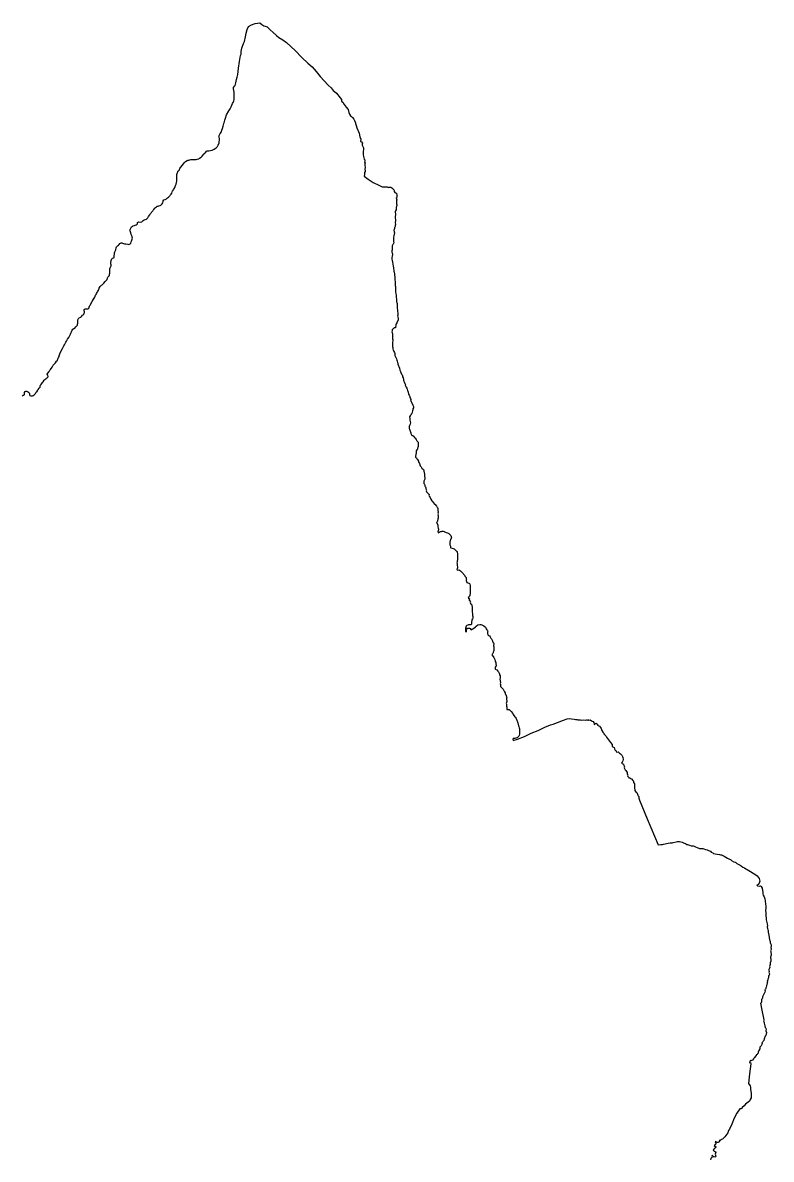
# Model space of a CAD drawing. Extents: x -74 to -34.8, y -33.8 to 5.3.
# Drawn here: x -52.273 to -49.876, y 0.797 to 4.437 of the extents above; entities that cross this region are included whole.
import ezdxf

# ---------------------------------------------------------------- set-up
doc = ezdxf.new("R2010")
doc.units = 0
doc.header["$LTSCALE"] = 2
doc.layers.add('UFEBRASIL', color=7, linetype='Continuous')

msp = doc.modelspace()

# ---------------------------------------------------------------- linework, layer by layer
at = {"layer": 'UFEBRASIL'}
msp.add_lwpolyline([(-52.2744, 3.2423), (-52.2717, 3.2436), (-52.2692, 3.2443), (-52.2671, 3.2465), (-52.2671, 3.2501), (-52.2669, 3.2529), (-52.2646, 3.2556), (-52.2624, 3.2563), (-52.2601, 3.2562), (-52.2579, 3.2556), (-52.2542, 3.2535), (-52.2517, 3.2512), (-52.2506, 3.248), (-52.2509, 3.245), (-52.2496, 3.243), (-52.2465, 3.2417), (-52.2416, 3.2423), (-52.2387, 3.2433), (-52.2362, 3.2446), (-52.2339, 3.2469), (-52.2318, 3.2493), (-52.2293, 3.2531), (-52.2275, 3.255), (-52.2242, 3.2597), (-52.2228, 3.2619), (-52.2196, 3.2659), (-52.2172, 3.2692), (-52.2172, 3.2728), (-52.2158, 3.2754), (-52.2135, 3.2778), (-52.2094, 3.2845), (-52.2077, 3.2865), (-52.2035, 3.292), (-52.2023, 3.2942), (-52.1986, 3.2959), (-52.1961, 3.2986), (-52.1942, 3.2998), (-52.1921, 3.3014), (-52.1913, 3.304), (-52.1928, 3.3079), (-52.1945, 3.3114), (-52.1932, 3.3141), (-52.1917, 3.3159), (-52.1892, 3.3182), (-52.1876, 3.3202), (-52.1856, 3.3241), (-52.1837, 3.3262), (-52.1787, 3.3333), (-52.1756, 3.3395), (-52.174, 3.3415), (-52.1721, 3.3429), (-52.1681, 3.347), (-52.1646, 3.3524), (-52.1628, 3.3541), (-52.1592, 3.3623), (-52.1576, 3.3648), (-52.1565, 3.3679), (-52.1559, 3.3704), (-52.1546, 3.3735), (-52.1539, 3.3763), (-52.1515, 3.3815), (-52.1448, 3.3939), (-52.1412, 3.402), (-52.1394, 3.4051), (-52.135, 3.4137), (-52.1325, 3.4168), (-52.1294, 3.4234), (-52.1253, 3.4289), (-52.1213, 3.4371), (-52.1199, 3.439), (-52.1183, 3.4424), (-52.1168, 3.4467), (-52.114, 3.4526), (-52.1119, 3.4551), (-52.1094, 3.4572), (-52.1063, 3.4589), (-52.1022, 3.4624), (-52.0991, 3.4655), (-52.0978, 3.4681), (-52.097, 3.4714), (-52.096, 3.4741), (-52.0965, 3.4781), (-52.096, 3.4825), (-52.0964, 3.485), (-52.0942, 3.4894), (-52.0918, 3.4913), (-52.0865, 3.494), (-52.0842, 3.4956), (-52.0808, 3.4998), (-52.0795, 3.501), (-52.0772, 3.5038), (-52.0757, 3.5063), (-52.0751, 3.5085), (-52.0753, 3.5109), (-52.0763, 3.5144), (-52.076, 3.5187), (-52.073, 3.5204), (-52.0679, 3.5205), (-52.0645, 3.5209), (-52.0614, 3.523), (-52.0597, 3.5261), (-52.0586, 3.5292), (-52.0575, 3.5316), (-52.0561, 3.5334), (-52.0545, 3.5365), (-52.0524, 3.5397), (-52.0503, 3.5445), (-52.0489, 3.5463), (-52.0461, 3.5516), (-52.0435, 3.5551), (-52.0422, 3.5577), (-52.0393, 3.5644), (-52.0375, 3.5664), (-52.0365, 3.5699), (-52.0348, 3.5728), (-52.0328, 3.5748), (-52.0304, 3.5807), (-52.0287, 3.5837), (-52.0279, 3.5863), (-52.0252, 3.5916), (-52.023, 3.5942), (-52.0206, 3.5959), (-52.0185, 3.5978), (-52.0134, 3.603), (-52.0092, 3.6077), (-52.0044, 3.612), (-52.0028, 3.6146), (-52.0011, 3.6198), (-52.0003, 3.622), (-51.998, 3.6239), (-51.9963, 3.6263), (-51.9952, 3.629), (-51.9945, 3.6316), (-51.9938, 3.6351), (-51.9939, 3.6405), (-51.9942, 3.6429), (-51.9938, 3.6468), (-51.9933, 3.6496), (-51.9899, 3.6577), (-51.9898, 3.6615), (-51.9903, 3.6642), (-51.9906, 3.6673), (-51.9893, 3.675), (-51.9869, 3.6806), (-51.985, 3.6829), (-51.982, 3.6836), (-51.9803, 3.6851), (-51.9795, 3.6889), (-51.9789, 3.6966), (-51.9784, 3.6996), (-51.9775, 3.7028), (-51.9751, 3.7099), (-51.9732, 3.7161), (-51.972, 3.7189), (-51.969, 3.7221), (-51.9658, 3.7241), (-51.9639, 3.7261), (-51.962, 3.7292), (-51.9598, 3.7306), (-51.9577, 3.7315), (-51.9554, 3.7314), (-51.9531, 3.731), (-51.9498, 3.7297), (-51.9473, 3.729), (-51.9451, 3.7283), (-51.9422, 3.7282), (-51.9365, 3.7278), (-51.9331, 3.7269), (-51.9306, 3.7272), (-51.9283, 3.7289), (-51.9268, 3.7312), (-51.9253, 3.7345), (-51.9247, 3.7376), (-51.9224, 3.7435), (-51.9215, 3.7468), (-51.922, 3.7497), (-51.9225, 3.752), (-51.925, 3.7587), (-51.9264, 3.7637), (-51.9275, 3.7665), (-51.9291, 3.7697), (-51.9293, 3.7723), (-51.9277, 3.7764), (-51.9243, 3.7834), (-51.9217, 3.7851), (-51.9192, 3.7864), (-51.9153, 3.7875), (-51.9124, 3.7882), (-51.9093, 3.7894), (-51.9066, 3.7911), (-51.9057, 3.7936), (-51.9052, 3.7967), (-51.9018, 3.7988), (-51.894, 3.7985), (-51.8908, 3.7992), (-51.8867, 3.8038), (-51.8842, 3.8052), (-51.8802, 3.807), (-51.8762, 3.8074), (-51.8739, 3.8099), (-51.8723, 3.8122), (-51.8701, 3.816), (-51.866, 3.822), (-51.864, 3.8253), (-51.8603, 3.8294), (-51.8589, 3.8313), (-51.8562, 3.8344), (-51.8547, 3.8366), (-51.8533, 3.8384), (-51.8498, 3.8425), (-51.8479, 3.8445), (-51.8449, 3.8471), (-51.8422, 3.8488), (-51.8389, 3.8497), (-51.8368, 3.8504), (-51.833, 3.8517), (-51.8305, 3.8529), (-51.8273, 3.8555), (-51.8263, 3.8565), (-51.824, 3.8599), (-51.8233, 3.8639), (-51.8229, 3.8667), (-51.8208, 3.8699), (-51.8163, 3.8709), (-51.8128, 3.8732), (-51.8096, 3.8757), (-51.8055, 3.8782), (-51.802, 3.8819), (-51.8003, 3.8844), (-51.7979, 3.8873), (-51.7958, 3.8906), (-51.794, 3.8947), (-51.7931, 3.8974), (-51.7901, 3.902), (-51.789, 3.9034), (-51.7868, 3.9069), (-51.7842, 3.9125), (-51.7834, 3.9159), (-51.7817, 3.9198), (-51.78, 3.9249), (-51.7793, 3.9297), (-51.7789, 3.9351), (-51.7789, 3.9394), (-51.7793, 3.9422), (-51.7792, 3.9454), (-51.779, 3.9481), (-51.7789, 3.9508), (-51.7784, 3.9538), (-51.7776, 3.9571), (-51.7763, 3.9596), (-51.7749, 3.962), (-51.7723, 3.9646), (-51.7712, 3.9666), (-51.7696, 3.9696), (-51.7674, 3.9729), (-51.7614, 3.9806), (-51.7558, 3.9881), (-51.7516, 3.9919), (-51.7465, 3.995), (-51.7436, 3.9965), (-51.7412, 3.9968), (-51.7379, 3.9979), (-51.7345, 3.9985), (-51.7301, 3.9985), (-51.727, 3.9989), (-51.723, 3.9986), (-51.7205, 3.9988), (-51.717, 3.9986), (-51.7139, 3.9993), (-51.7085, 4.001), (-51.7062, 4.0029), (-51.7011, 4.0059), (-51.698, 4.0091), (-51.6924, 4.0153), (-51.6913, 4.0182), (-51.6869, 4.0218), (-51.6856, 4.0252), (-51.6826, 4.0261), (-51.6768, 4.0262), (-51.666, 4.0285), (-51.6595, 4.0322), (-51.6534, 4.0365), (-51.649, 4.0406), (-51.6465, 4.0445), (-51.6442, 4.0516), (-51.6439, 4.0546), (-51.643, 4.0627), (-51.6429, 4.0653), (-51.6442, 4.0711), (-51.6446, 4.0738), (-51.6401, 4.0822), (-51.6362, 4.0869), (-51.635, 4.0923), (-51.633, 4.0976), (-51.631, 4.1052), (-51.6283, 4.1141), (-51.6277, 4.1161), (-51.6261, 4.1243), (-51.6239, 4.1314), (-51.6198, 4.1421), (-51.613, 4.1551), (-51.6085, 4.1613), (-51.6074, 4.1632), (-51.605, 4.1672), (-51.6007, 4.1785), (-51.5989, 4.181), (-51.5971, 4.1862), (-51.5955, 4.1914), (-51.5958, 4.1989), (-51.5954, 4.2099), (-51.5952, 4.214), (-51.5975, 4.2251), (-51.5978, 4.2298), (-51.5945, 4.234), (-51.5921, 4.2353), (-51.5902, 4.2438), (-51.5881, 4.255), (-51.5861, 4.2622), (-51.5836, 4.2712), (-51.5821, 4.2912), (-51.579, 4.313), (-51.5758, 4.3313), (-51.5737, 4.336), (-51.5738, 4.3444), (-51.5712, 4.3554), (-51.5663, 4.3702), (-51.563, 4.377), (-51.5596, 4.3913), (-51.5576, 4.4031), (-51.5542, 4.4147), (-51.5497, 4.4243), (-51.5404, 4.4302), (-51.528, 4.4344), (-51.514, 4.4367), (-51.507, 4.4311), (-51.5006, 4.4264), (-51.496, 4.426), (-51.4904, 4.4231), (-51.4804, 4.4144), (-51.4711, 4.4059), (-51.4602, 4.3961), (-51.4528, 4.3899), (-51.4401, 4.3819), (-51.4277, 4.3736), (-51.4135, 4.3595), (-51.4001, 4.3473), (-51.379, 4.3252), (-51.36, 4.3072), (-51.3461, 4.2953), (-51.3335, 4.2803), (-51.3209, 4.265), (-51.3071, 4.2503), (-51.2943, 4.237), (-51.2847, 4.2287), (-51.2788, 4.2196), (-51.2746, 4.2165), (-51.2686, 4.2109), (-51.2565, 4.1962), (-51.252, 4.1914), (-51.2516, 4.1853), (-51.2473, 4.1818), (-51.2436, 4.1745), (-51.2373, 4.1664), (-51.2309, 4.1588), (-51.229, 4.1495), (-51.2269, 4.1435), (-51.2235, 4.1384), (-51.2203, 4.1363), (-51.2164, 4.1331), (-51.2128, 4.1277), (-51.2103, 4.1232), (-51.2072, 4.1161), (-51.2078, 4.1136), (-51.2054, 4.1076), (-51.2031, 4.1), (-51.1958, 4.083), (-51.1936, 4.0709), (-51.1897, 4.0634), (-51.1908, 4.056), (-51.1879, 4.0556), (-51.1849, 4.0508), (-51.1859, 4.0483), (-51.186, 4.0441), (-51.1834, 4.0406), (-51.1821, 4.0361), (-51.1819, 4.0303), (-51.1825, 4.0245), (-51.1825, 4.0143), (-51.1821, 4.0086), (-51.1797, 4.0001), (-51.1778, 3.9974), (-51.1774, 3.994), (-51.178, 3.9903), (-51.1768, 3.9872), (-51.1777, 3.9843), (-51.1776, 3.9784), (-51.1765, 3.9743), (-51.1771, 3.9663), (-51.1765, 3.9641), (-51.176, 3.9602), (-51.1781, 3.9566), (-51.1786, 3.9529), (-51.1783, 3.9503), (-51.179, 3.9448), (-51.1668, 3.936), (-51.1505, 3.9251), (-51.1328, 3.9163), (-51.1217, 3.911), (-51.1137, 3.9108), (-51.1054, 3.9109), (-51.1019, 3.9094), (-51.0991, 3.9101), (-51.0944, 3.9099), (-51.0911, 3.9081), (-51.0878, 3.9057), (-51.0864, 3.9037), (-51.0844, 3.9017), (-51.0819, 3.8996), (-51.0839, 3.8981), (-51.083, 3.8957), (-51.0811, 3.8925), (-51.0788, 3.8923), (-51.0756, 3.8906), (-51.075, 3.8849), (-51.0743, 3.8812), (-51.0751, 3.8787), (-51.0769, 3.8758), (-51.075, 3.8696), (-51.0764, 3.8659), (-51.0759, 3.8619), (-51.0756, 3.8563), (-51.0749, 3.8533), (-51.0746, 3.8509), (-51.0761, 3.8479), (-51.0769, 3.8456), (-51.077, 3.8428), (-51.0776, 3.8399), (-51.0768, 3.8372), (-51.0792, 3.8342), (-51.0798, 3.832), (-51.0798, 3.8286), (-51.0794, 3.825), (-51.0795, 3.8223), (-51.0804, 3.8154), (-51.0796, 3.8027), (-51.0799, 3.7966), (-51.0797, 3.7906), (-51.0805, 3.7873), (-51.08, 3.7839), (-51.0819, 3.7802), (-51.0828, 3.7782), (-51.0832, 3.7744), (-51.0847, 3.7724), (-51.083, 3.7666), (-51.0825, 3.7642), (-51.0823, 3.7614), (-51.0833, 3.7593), (-51.0844, 3.7543), (-51.0859, 3.7499), (-51.086, 3.7468), (-51.0853, 3.7428), (-51.0859, 3.7396), (-51.0856, 3.7365), (-51.0847, 3.7321), (-51.0863, 3.728), (-51.0882, 3.7265), (-51.0898, 3.7227), (-51.0901, 3.7204), (-51.0901, 3.7163), (-51.0904, 3.7097), (-51.0909, 3.7058), (-51.0908, 3.7021), (-51.0895, 3.6999), (-51.0893, 3.6947), (-51.0898, 3.6894), (-51.0907, 3.6845), (-51.0908, 3.6799), (-51.0903, 3.6757), (-51.0884, 3.6694), (-51.0866, 3.6574), (-51.0854, 3.652), (-51.0843, 3.6414), (-51.0837, 3.6374), (-51.0828, 3.6326), (-51.0813, 3.6182), (-51.0813, 3.6132), (-51.0806, 3.6073), (-51.0803, 3.6), (-51.0803, 3.5955), (-51.0794, 3.5918), (-51.0787, 3.5786), (-51.0789, 3.5742), (-51.0783, 3.5699), (-51.0771, 3.5636), (-51.0766, 3.5587), (-51.076, 3.5503), (-51.0761, 3.5458), (-51.0757, 3.543), (-51.0749, 3.5404), (-51.0742, 3.5374), (-51.0742, 3.5337), (-51.0739, 3.5305), (-51.074, 3.5277), (-51.0736, 3.5222), (-51.0727, 3.5164), (-51.0726, 3.513), (-51.072, 3.5068), (-51.0719, 3.5024), (-51.072, 3.4998), (-51.0724, 3.4969), (-51.0716, 3.4941), (-51.071, 3.4915), (-51.071, 3.4875), (-51.0712, 3.4847), (-51.0741, 3.4782), (-51.0771, 3.4722), (-51.0779, 3.4695), (-51.079, 3.4593), (-51.0833, 3.4598), (-51.0873, 3.4549), (-51.0894, 3.4538), (-51.0903, 3.45), (-51.0906, 3.4468), (-51.0902, 3.4439), (-51.0892, 3.4414), (-51.089, 3.438), (-51.089, 3.4348), (-51.0888, 3.4311), (-51.0891, 3.4284), (-51.0892, 3.4248), (-51.0882, 3.4216), (-51.0881, 3.4178), (-51.0889, 3.4139), (-51.0891, 3.4112), (-51.0885, 3.3999), (-51.0877, 3.3963), (-51.0876, 3.3918), (-51.0871, 3.3884), (-51.0855, 3.3858), (-51.0828, 3.3806), (-51.0816, 3.3774), (-51.0814, 3.3741), (-51.0817, 3.3711), (-51.0798, 3.3685), (-51.0763, 3.3604), (-51.0753, 3.356), (-51.074, 3.3531), (-51.073, 3.3488), (-51.0719, 3.3459), (-51.0714, 3.3428), (-51.0698, 3.3382), (-51.0688, 3.3362), (-51.0666, 3.3304), (-51.0649, 3.3238), (-51.0633, 3.3193), (-51.0625, 3.3162), (-51.06, 3.3114), (-51.0582, 3.3093), (-51.0572, 3.3056), (-51.0567, 3.3025), (-51.0552, 3.2991), (-51.0541, 3.2939), (-51.0535, 3.2917), (-51.0524, 3.2887), (-51.0513, 3.2865), (-51.0492, 3.2815), (-51.0467, 3.2775), (-51.0479, 3.2751), (-51.0458, 3.2725), (-51.0448, 3.27), (-51.043, 3.2663), (-51.0423, 3.2627), (-51.0412, 3.2589), (-51.0402, 3.2564), (-51.0391, 3.254), (-51.038, 3.2469), (-51.0358, 3.2444), (-51.0344, 3.2421), (-51.0334, 3.2391), (-51.033, 3.2361), (-51.0315, 3.2333), (-51.0304, 3.2296), (-51.0307, 3.2273), (-51.0291, 3.224), (-51.0275, 3.2218), (-51.024, 3.2122), (-51.023, 3.2102), (-51.0221, 3.2081), (-51.0221, 3.2033), (-51.0233, 3.1997), (-51.024, 3.1968), (-51.0252, 3.1933), (-51.0255, 3.189), (-51.0264, 3.185), (-51.0288, 3.1832), (-51.0299, 3.1802), (-51.0318, 3.1776), (-51.034, 3.1749), (-51.0332, 3.1687), (-51.0334, 3.1664), (-51.0329, 3.1633), (-51.0321, 3.1596), (-51.0317, 3.1557), (-51.0326, 3.151), (-51.0332, 3.1486), (-51.0345, 3.1463), (-51.0359, 3.1432), (-51.0358, 3.1371), (-51.0346, 3.1345), (-51.0336, 3.1316), (-51.0301, 3.1237), (-51.0298, 3.1215), (-51.029, 3.1192), (-51.0278, 3.1169), (-51.0244, 3.1148), (-51.0224, 3.1134), (-51.0174, 3.1069), (-51.0157, 3.1054), (-51.0134, 3.1024), (-51.0105, 3.0979), (-51.0091, 3.096), (-51.0071, 3.0938), (-51.0068, 3.0915), (-51.0071, 3.0851), (-51.0071, 3.0825), (-51.0066, 3.0794), (-51.0077, 3.0768), (-51.0084, 3.0738), (-51.0087, 3.0714), (-51.0107, 3.0684), (-51.0129, 3.0659), (-51.0126, 3.0624), (-51.0129, 3.0596), (-51.0149, 3.0487), (-51.0148, 3.0455), (-51.0124, 3.0431), (-51.0114, 3.0396), (-51.0088, 3.0375), (-51.006, 3.033), (-51.0054, 3.0305), (-51.004, 3.0286), (-51.0021, 3.0248), (-51.0003, 3.0177), (-50.9969, 3.0139), (-50.9944, 3.0105), (-50.9898, 3.0054), (-50.9889, 3.0033), (-50.9886, 3.0002), (-50.9872, 2.9953), (-50.9867, 2.9926), (-50.9865, 2.9873), (-50.9862, 2.9842), (-50.9854, 2.9795), (-50.9848, 2.977), (-50.9848, 2.9747), (-50.9881, 2.9681), (-50.9884, 2.9656), (-50.9881, 2.961), (-50.9867, 2.9588), (-50.9858, 2.955), (-50.985, 2.9526), (-50.9831, 2.9498), (-50.9823, 2.9471), (-50.9819, 2.9443), (-50.98, 2.9394), (-50.9812, 2.937), (-50.9796, 2.9341), (-50.9764, 2.9307), (-50.9747, 2.9292), (-50.9719, 2.9257), (-50.9722, 2.9224), (-50.9711, 2.92), (-50.9686, 2.9161), (-50.966, 2.9106), (-50.9629, 2.9054), (-50.9597, 2.9023), (-50.9572, 2.8991), (-50.9539, 2.8953), (-50.9519, 2.8933), (-50.9483, 2.8888), (-50.9466, 2.8863), (-50.9444, 2.8842), (-50.9438, 2.8807), (-50.9433, 2.8736), (-50.9426, 2.8712), (-50.9423, 2.8689), (-50.9433, 2.8664), (-50.9425, 2.8634), (-50.9432, 2.8608), (-50.9426, 2.8582), (-50.9424, 2.8542), (-50.9429, 2.8511), (-50.9439, 2.8474), (-50.9442, 2.8451), (-50.9447, 2.8429), (-50.9446, 2.8401), (-50.9455, 2.838), (-50.9475, 2.8362), (-50.9439, 2.8289), (-50.9433, 2.8219), (-50.9421, 2.8178), (-50.9414, 2.8145), (-50.9417, 2.8126), (-50.9426, 2.8096), (-50.9439, 2.8077), (-50.9423, 2.8034), (-50.9398, 2.8051), (-50.9353, 2.807), (-50.9319, 2.8074), (-50.9293, 2.8081), (-50.927, 2.8083), (-50.9239, 2.8073), (-50.922, 2.806), (-50.9187, 2.8054), (-50.9167, 2.8043), (-50.9132, 2.8028), (-50.911, 2.8016), (-50.9082, 2.8009), (-50.9058, 2.7986), (-50.902, 2.7946), (-50.9006, 2.7914), (-50.9001, 2.7886), (-50.9006, 2.7857), (-50.9034, 2.7803), (-50.9047, 2.7782), (-50.9055, 2.7735), (-50.9049, 2.7701), (-50.9049, 2.7675), (-50.9054, 2.7649), (-50.9046, 2.7627), (-50.9031, 2.7601), (-50.9033, 2.7563), (-50.9018, 2.7547), (-50.8943, 2.7532), (-50.8912, 2.7521), (-50.8888, 2.7498), (-50.8869, 2.7476), (-50.885, 2.7456), (-50.8831, 2.744), (-50.8818, 2.7414), (-50.8811, 2.7353), (-50.8809, 2.7303), (-50.8803, 2.7248), (-50.8805, 2.7179), (-50.8815, 2.7125), (-50.8817, 2.7099), (-50.8825, 2.7069), (-50.882, 2.7045), (-50.8816, 2.6982), (-50.881, 2.6944), (-50.8811, 2.6907), (-50.8815, 2.6881), (-50.8827, 2.6858), (-50.8803, 2.6839), (-50.8769, 2.6841), (-50.8741, 2.683), (-50.8711, 2.6814), (-50.8687, 2.6795), (-50.8629, 2.6722), (-50.8611, 2.6707), (-50.8586, 2.6673), (-50.8568, 2.6641), (-50.8549, 2.6622), (-50.8532, 2.6596), (-50.8525, 2.6571), (-50.8514, 2.6551), (-50.8529, 2.6527), (-50.8531, 2.6503), (-50.8522, 2.6467), (-50.8505, 2.6441), (-50.8473, 2.6425), (-50.8445, 2.642), (-50.8425, 2.6408), (-50.841, 2.6387), (-50.8403, 2.6344), (-50.8406, 2.6321), (-50.8405, 2.6254), (-50.8407, 2.6175), (-50.8405, 2.6112), (-50.8414, 2.6014), (-50.8434, 2.5989), (-50.8453, 2.5969), (-50.8461, 2.5941), (-50.8432, 2.5941), (-50.8427, 2.5911), (-50.8437, 2.5884), (-50.8429, 2.5862), (-50.8405, 2.5854), (-50.8414, 2.583), (-50.8396, 2.5816), (-50.8398, 2.5791), (-50.8389, 2.5764), (-50.8358, 2.5743), (-50.8348, 2.5706), (-50.8336, 2.5648), (-50.8333, 2.5604), (-50.8339, 2.5553), (-50.8324, 2.5384), (-50.8316, 2.5354), (-50.8315, 2.5332), (-50.832, 2.53), (-50.833, 2.5271), (-50.8344, 2.5243), (-50.8347, 2.5196), (-50.836, 2.5176), (-50.8363, 2.514), (-50.8362, 2.5103), (-50.8372, 2.5082), (-50.8396, 2.508), (-50.8431, 2.5083), (-50.8458, 2.508), (-50.8479, 2.5068), (-50.851, 2.5059), (-50.8529, 2.5041), (-50.8536, 2.5012), (-50.8554, 2.4974), (-50.8552, 2.495), (-50.8549, 2.4907), (-50.8548, 2.49), (-50.8547, 2.4869), (-50.8521, 2.4861), (-50.8517, 2.4922), (-50.851, 2.4948), (-50.8482, 2.4973), (-50.8447, 2.498), (-50.8421, 2.4974), (-50.8396, 2.4966), (-50.8391, 2.4942), (-50.8368, 2.4927), (-50.8341, 2.4942), (-50.832, 2.496), (-50.8295, 2.497), (-50.8232, 2.502), (-50.8209, 2.5043), (-50.8156, 2.5088), (-50.8095, 2.5097), (-50.8061, 2.5093), (-50.8028, 2.5082), (-50.7964, 2.505), (-50.7915, 2.501), (-50.7902, 2.4972), (-50.7887, 2.4953), (-50.7869, 2.4922), (-50.785, 2.49), (-50.784, 2.4876), (-50.7846, 2.4854), (-50.7849, 2.4831), (-50.7845, 2.4809), (-50.7836, 2.4787), (-50.7832, 2.4764), (-50.7814, 2.474), (-50.7785, 2.4726), (-50.7763, 2.47), (-50.7751, 2.4681), (-50.7739, 2.4657), (-50.772, 2.4631), (-50.7685, 2.4576), (-50.7678, 2.452), (-50.7657, 2.4504), (-50.7648, 2.4481), (-50.7647, 2.4458), (-50.7655, 2.4435), (-50.7658, 2.4408), (-50.7642, 2.4378), (-50.7643, 2.4348), (-50.7639, 2.4287), (-50.7644, 2.4257), (-50.7652, 2.4232), (-50.7662, 2.421), (-50.7666, 2.4183), (-50.7676, 2.416), (-50.7695, 2.4139), (-50.7706, 2.4118), (-50.7665, 2.4067), (-50.7645, 2.4032), (-50.7629, 2.4012), (-50.7611, 2.3976), (-50.7605, 2.3927), (-50.7598, 2.3905), (-50.7585, 2.3878), (-50.7578, 2.3855), (-50.7578, 2.3826), (-50.7564, 2.3807), (-50.7567, 2.3768), (-50.7606, 2.3723), (-50.7606, 2.3689), (-50.7602, 2.3658), (-50.7553, 2.3643), (-50.7511, 2.3594), (-50.7493, 2.3581), (-50.7486, 2.3553), (-50.7472, 2.3535), (-50.7463, 2.3505), (-50.7464, 2.3477), (-50.7444, 2.3448), (-50.7437, 2.3419), (-50.7438, 2.3387), (-50.7447, 2.3336), (-50.7441, 2.3308), (-50.744, 2.3283), (-50.743, 2.326), (-50.7431, 2.3229), (-50.7444, 2.3204), (-50.7434, 2.3173), (-50.7434, 2.3147), (-50.7426, 2.3113), (-50.7411, 2.3087), (-50.7366, 2.3048), (-50.7347, 2.3028), (-50.7332, 2.3005), (-50.73, 2.2942), (-50.7285, 2.2905), (-50.7278, 2.2883), (-50.7266, 2.2854), (-50.7254, 2.2828), (-50.7252, 2.2805), (-50.7225, 2.2764), (-50.7236, 2.2731), (-50.7238, 2.2704), (-50.7235, 2.2678), (-50.7223, 2.2659), (-50.7228, 2.2631), (-50.7243, 2.2599), (-50.7245, 2.2567), (-50.7243, 2.2538), (-50.7237, 2.2505), (-50.7235, 2.2479), (-50.723, 2.245), (-50.7223, 2.2426), (-50.7225, 2.2398), (-50.7223, 2.2372), (-50.7198, 2.2374), (-50.7155, 2.2372), (-50.7151, 2.237), (-50.7108, 2.2325), (-50.7085, 2.2308), (-50.704, 2.2242), (-50.703, 2.2215), (-50.6973, 2.2136), (-50.6951, 2.211), (-50.6933, 2.2085), (-50.6922, 2.2047), (-50.6912, 2.2026), (-50.6902, 2.2002), (-50.6886, 2.1973), (-50.6876, 2.1943), (-50.6849, 2.1853), (-50.6846, 2.1825), (-50.6837, 2.1788), (-50.6827, 2.1754), (-50.6824, 2.173), (-50.6827, 2.1694), (-50.6821, 2.1608), (-50.6826, 2.1578), (-50.6836, 2.1544), (-50.6848, 2.1519), (-50.6887, 2.1476), (-50.691, 2.1464), (-50.697, 2.1447), (-50.7023, 2.144), (-50.7041, 2.1419), (-50.7025, 2.1382), (-50.6886, 2.1418), (-50.6659, 2.1509), (-50.6452, 2.1614), (-50.6228, 2.1704), (-50.6013, 2.1802), (-50.5835, 2.1878), (-50.5749, 2.1897), (-50.5603, 2.196), (-50.5418, 2.2028), (-50.53, 2.2077), (-50.522, 2.2084), (-50.5153, 2.2074), (-50.5076, 2.2059), (-50.5026, 2.2051), (-50.4976, 2.2055), (-50.4956, 2.2044), (-50.4883, 2.2043), (-50.4846, 2.203), (-50.4779, 2.2036), (-50.4725, 2.2032), (-50.4678, 2.2042), (-50.465, 2.2029), (-50.4631, 2.2046), (-50.4607, 2.2034), (-50.4565, 2.2039), (-50.4522, 2.2006), (-50.4493, 2.1994), (-50.4461, 2.1992), (-50.4447, 2.1954), (-50.4435, 2.1895), (-50.4382, 2.1932), (-50.436, 2.1921), (-50.433, 2.19), (-50.4324, 2.1865), (-50.426, 2.1839), (-50.4224, 2.1798), (-50.4207, 2.1767), (-50.4185, 2.1698), (-50.4154, 2.1645), (-50.4124, 2.1618), (-50.4125, 2.1593), (-50.4055, 2.1528), (-50.4036, 2.1489), (-50.3906, 2.1317), (-50.3857, 2.1249), (-50.386, 2.119), (-50.3816, 2.1167), (-50.3787, 2.1154), (-50.378, 2.111), (-50.3758, 2.1073), (-50.3731, 2.1052), (-50.372, 2.1009), (-50.366, 2.1013), (-50.362, 2.0977), (-50.3584, 2.0949), (-50.3548, 2.0905), (-50.3524, 2.0868), (-50.3511, 2.0829), (-50.3499, 2.0772), (-50.3515, 2.0725), (-50.354, 2.0683), (-50.3559, 2.0655), (-50.3493, 2.0622), (-50.3479, 2.058), (-50.3459, 2.0533), (-50.3476, 2.0507), (-50.3449, 2.0465), (-50.344, 2.0442), (-50.3417, 2.0419), (-50.3396, 2.0391), (-50.3376, 2.0357), (-50.3377, 2.0326), (-50.3375, 2.0303), (-50.3357, 2.0284), (-50.3362, 2.0258), (-50.3353, 2.0227), (-50.3336, 2.02), (-50.3318, 2.0184), (-50.3284, 2.018), (-50.3264, 2.0163), (-50.324, 2.0148), (-50.3197, 2.01), (-50.3171, 2.0078), (-50.3171, 2.0038), (-50.314, 1.9994), (-50.314, 1.992), (-50.3137, 1.9871), (-50.3137, 1.9844), (-50.3127, 1.9816), (-50.3127, 1.9773), (-50.3109, 1.9743), (-50.3062, 1.9713), (-50.3059, 1.9682), (-50.3043, 1.9657), (-50.3038, 1.9633), (-50.3027, 1.9605), (-50.3004, 1.9582), (-50.3, 1.9556), (-50.2999, 1.9529), (-50.2992, 1.9499), (-50.2982, 1.9468), (-50.2734, 1.8874), (-50.2381, 1.8032), (-50.2301, 1.8045), (-50.2246, 1.805), (-50.2214, 1.8057), (-50.2156, 1.8073), (-50.2117, 1.8083), (-50.2064, 1.809), (-50.2, 1.8096), (-50.1966, 1.8096), (-50.1939, 1.8099), (-50.1902, 1.8108), (-50.1811, 1.8134), (-50.1766, 1.8145), (-50.1732, 1.8148), (-50.1696, 1.8143), (-50.1616, 1.812), (-50.1593, 1.8112), (-50.1546, 1.8087), (-50.1512, 1.8075), (-50.1492, 1.8064), (-50.1466, 1.8053), (-50.1443, 1.8047), (-50.1416, 1.8034), (-50.1382, 1.8021), (-50.1324, 1.8006), (-50.13, 1.8003), (-50.1259, 1.8003), (-50.1234, 1.7997), (-50.1186, 1.7978), (-50.1137, 1.7951), (-50.1059, 1.792), (-50.1026, 1.7915), (-50.0991, 1.7923), (-50.0948, 1.792), (-50.0917, 1.7914), (-50.0864, 1.7892), (-50.0819, 1.7876), (-50.0771, 1.7853), (-50.0737, 1.7843), (-50.0712, 1.7829), (-50.0687, 1.7805), (-50.0634, 1.7778), (-50.0609, 1.7763), (-50.0563, 1.7746), (-50.0496, 1.7737), (-50.0419, 1.7723), (-50.0391, 1.7716), (-50.036, 1.7712), (-50.0338, 1.7706), (-50.0309, 1.7695), (-50.0266, 1.7675), (-50.0166, 1.7614), (-50.0095, 1.7581), (-50.0069, 1.7562), (-50.0031, 1.7533), (-49.9958, 1.7489), (-49.9922, 1.7477), (-49.9901, 1.7468), (-49.9878, 1.7455), (-49.9859, 1.7438), (-49.982, 1.7418), (-49.9761, 1.7381), (-49.9729, 1.7366), (-49.9669, 1.7326), (-49.9621, 1.7301), (-49.9571, 1.7273), (-49.9529, 1.7245), (-49.948, 1.7214), (-49.9425, 1.7184), (-49.9253, 1.7072), (-49.9218, 1.704), (-49.9151, 1.6955), (-49.9139, 1.692), (-49.9133, 1.6874), (-49.9142, 1.6845), (-49.9173, 1.677), (-49.9225, 1.6743), (-49.92, 1.6725), (-49.9153, 1.6715), (-49.9104, 1.6719), (-49.9082, 1.6702), (-49.9056, 1.6648), (-49.9039, 1.6579), (-49.9036, 1.6523), (-49.903, 1.6468), (-49.9019, 1.6429), (-49.899, 1.6367), (-49.8969, 1.6304), (-49.8954, 1.624), (-49.8946, 1.6139), (-49.8939, 1.6072), (-49.8937, 1.5995), (-49.8943, 1.594), (-49.8939, 1.5852), (-49.8941, 1.5808), (-49.8939, 1.5754), (-49.8928, 1.5703), (-49.892, 1.5639), (-49.8902, 1.5551), (-49.8891, 1.5509), (-49.8879, 1.5446), (-49.8892, 1.5408), (-49.888, 1.536), (-49.8876, 1.5316), (-49.8864, 1.5291), (-49.8859, 1.5235), (-49.8837, 1.5141), (-49.8831, 1.5072), (-49.8816, 1.4996), (-49.8806, 1.4971), (-49.8801, 1.4943), (-49.8801, 1.4912), (-49.8786, 1.4877), (-49.8775, 1.4857), (-49.8767, 1.4835), (-49.8762, 1.4808), (-49.8762, 1.4781), (-49.8775, 1.4759), (-49.8767, 1.4683), (-49.8787, 1.4642), (-49.8773, 1.4623), (-49.8768, 1.4506), (-49.8775, 1.4473), (-49.8786, 1.4451), (-49.8782, 1.4423), (-49.878, 1.4391), (-49.8773, 1.4363), (-49.8773, 1.4339), (-49.8777, 1.4307), (-49.8797, 1.4255), (-49.8797, 1.4199), (-49.8809, 1.4173), (-49.8816, 1.4144), (-49.8813, 1.4113), (-49.8838, 1.4045), (-49.8841, 1.4021), (-49.8834, 1.3985), (-49.884, 1.3951), (-49.883, 1.3925), (-49.8818, 1.3901), (-49.8832, 1.3865), (-49.8847, 1.3841), (-49.8852, 1.3806), (-49.8855, 1.3777), (-49.8876, 1.3734), (-49.8876, 1.3706), (-49.8889, 1.3682), (-49.8884, 1.3648), (-49.8889, 1.3614), (-49.8919, 1.3521), (-49.8923, 1.3482), (-49.8933, 1.3458), (-49.8939, 1.3434), (-49.8949, 1.3413), (-49.8963, 1.3388), (-49.8954, 1.3364), (-49.8965, 1.3317), (-49.8975, 1.3296), (-49.8991, 1.3275), (-49.8997, 1.3252), (-49.9039, 1.3165), (-49.9046, 1.3139), (-49.9058, 1.3108), (-49.907, 1.3086), (-49.9077, 1.3053), (-49.9077, 1.3027), (-49.9076, 1.3002), (-49.9087, 1.2981), (-49.9104, 1.2965), (-49.9067, 1.2738), (-49.9001, 1.243), (-49.9009, 1.2404), (-49.8996, 1.2377), (-49.8994, 1.2322), (-49.8966, 1.224), (-49.8961, 1.2189), (-49.894, 1.2166), (-49.8929, 1.2145), (-49.8937, 1.2085), (-49.8919, 1.2025), (-49.8937, 1.193), (-49.8959, 1.1909), (-49.8985, 1.1827), (-49.8997, 1.1767), (-49.9023, 1.1754), (-49.9032, 1.1731), (-49.9066, 1.1692), (-49.9056, 1.1663), (-49.9089, 1.1598), (-49.9127, 1.1558), (-49.9123, 1.1523), (-49.9131, 1.1499), (-49.9164, 1.1452), (-49.9181, 1.1394), (-49.9181, 1.1369), (-49.9205, 1.1347), (-49.9218, 1.1323), (-49.9243, 1.1316), (-49.9246, 1.1292), (-49.9306, 1.1217), (-49.9315, 1.1193), (-49.9336, 1.1187), (-49.9365, 1.1139), (-49.939, 1.1129), (-49.9409, 1.1115), (-49.9427, 1.1127), (-49.9458, 1.1083), (-49.9449, 1.1059), (-49.9427, 1.1064), (-49.9419, 1.1025), (-49.9456, 1.0703), (-49.949, 1.0398), (-49.9437, 1.0323), (-49.9427, 1.0264), (-49.9428, 1.0215), (-49.9423, 1.0188), (-49.9411, 1.0169), (-49.9412, 1.013), (-49.9404, 1.0104), (-49.9409, 1.0074), (-49.9404, 1.0018), (-49.9409, 0.9996), (-49.9408, 0.9935), (-49.9441, 0.9884), (-49.946, 0.983), (-49.9584, 0.973), (-49.9626, 0.9679), (-49.9689, 0.962), (-49.9706, 0.9591), (-49.9734, 0.9584), (-49.9766, 0.9586), (-49.9864, 0.9444), (-49.9954, 0.9279), (-50.0023, 0.9091), (-50.0098, 0.8932), (-50.0129, 0.8884), (-50.0155, 0.8816), (-50.0247, 0.869), (-50.0327, 0.8615), (-50.0352, 0.8597), (-50.038, 0.859), (-50.0399, 0.857), (-50.0425, 0.8564), (-50.0421, 0.8539), (-50.0438, 0.851), (-50.0464, 0.8502), (-50.0488, 0.8502), (-50.0517, 0.8509), (-50.0542, 0.8548), (-50.0556, 0.85), (-50.0534, 0.8488), (-50.0533, 0.8463), (-50.055, 0.844), (-50.057, 0.8426), (-50.0586, 0.8393), (-50.0564, 0.838), (-50.0537, 0.838), (-50.0533, 0.8354), (-50.0542, 0.8328), (-50.0568, 0.8325), (-50.0596, 0.8291), (-50.0618, 0.8255), (-50.0591, 0.8223), (-50.0571, 0.821), (-50.0542, 0.8214), (-50.0539, 0.8189), (-50.0557, 0.8133), (-50.0535, 0.8062), (-50.0552, 0.8044), (-50.0574, 0.8031), (-50.0589, 0.8048), (-50.0617, 0.8049), (-50.063, 0.808), (-50.0655, 0.8086), (-50.0667, 0.8059), (-50.0659, 0.8034), (-50.068, 0.8008), (-50.07, 0.7994), (-50.0707, 0.7952)], dxfattribs=at)

doc.saveas('drawing.dxf')
